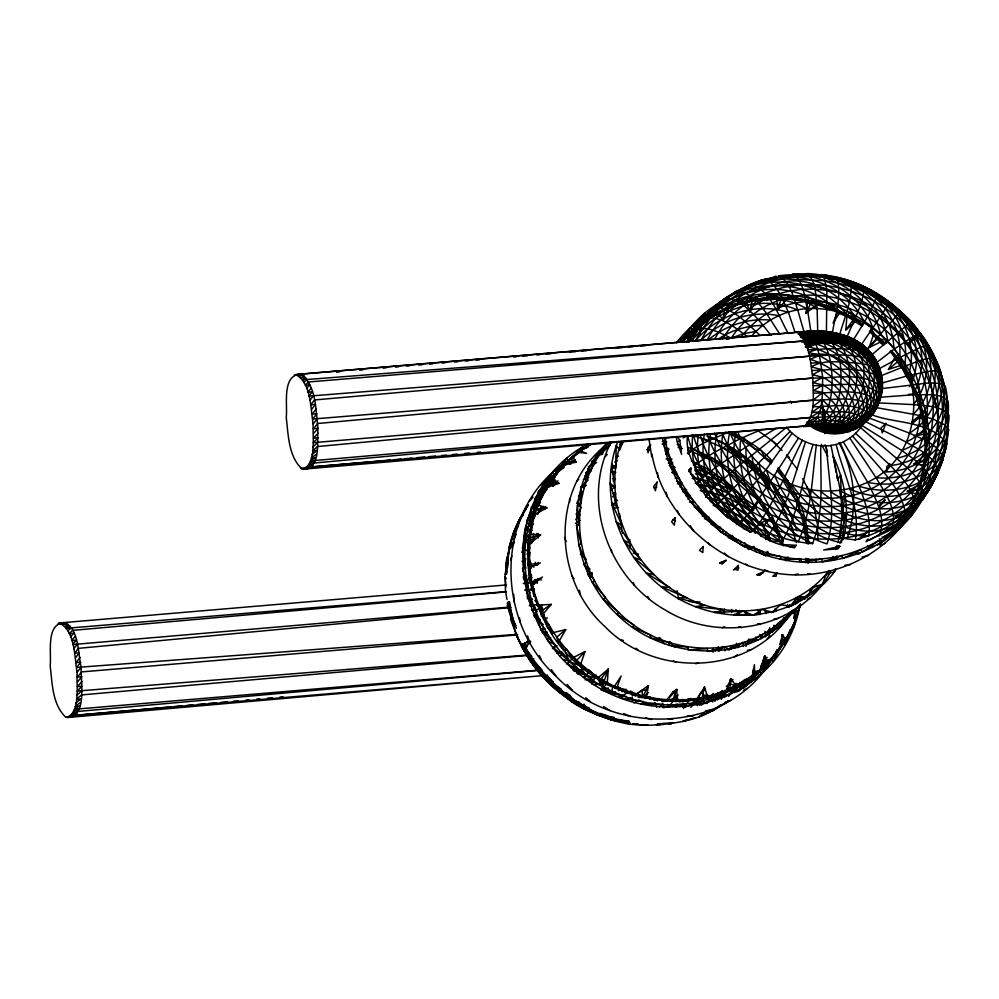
<?xml version="1.0" encoding="UTF-8"?>
<svg xmlns="http://www.w3.org/2000/svg" width="999" height="999" viewBox="0 0 999 999"><rect width="100%" height="100%" fill="white"/><g stroke="black" fill="none" stroke-linecap="round" stroke-linejoin="round"><path stroke-width="1.5" d="M774.013 629.894L774.038 625.249L772.289 632.092M71.741 717.17L65.809 717.232C88.312 719.218 80.22 680.182 81.244 667.045C77.66 654.133 79.358 621.203 59.54 622.951C75.562 631.718 74.188 656.218 77.098 672.302C76.261 683.578 81.131 714.76 65.809 717.232C52.223 704.545 52.31 683.116 50.162 665.759C51.673 653.309 45.542 623.938 64.073 622.564L506.218 584.952M881.88 379.795L882.067 389.647L879.882 399.45L878.059 401.148L879.145 393.556L881.18 392.207C884.927 372.814 875.124 355.944 858.79 345.941C841.283 334.702 818.855 327.922 798.301 332.692C819.742 329.745 843.181 331.044 861.45 344.043C880.481 358.366 888.511 387.699 875.686 408.366L881.18 392.207L881.88 379.795C869.892 344.83 832.13 329.595 797.514 332.255L295.617 374.55C311.638 383.316 310.277 407.817 313.174 423.901C312.337 435.177 317.22 466.358 301.885 468.831C288.299 456.143 288.386 434.715 286.238 417.357C287.749 404.907 281.618 375.549 300.162 374.163L797.514 332.255C829.532 328.758 871.865 335.252 880.743 372.44C892.656 414.135 842.244 453.146 806.93 423.351M299.8 376.298L302.934 374.837L298.389 375.224L301.523 374.25C316.583 386.763 315.734 410.339 317.969 428.359C316.72 440.996 321.79 470.429 301.885 468.831L307.817 468.781M506.256 574.2L506.281 571.241M506.318 568.281L506.381 562.35L508.866 549.837M532.03 530.194L528.159 536.788L527.971 551.548L531.181 568.356M947.851 402.684L947.651 419.23L946.565 404.595L947.851 402.684L947.052 411.213M588.174 443.756C498.389 491.058 505.119 623.251 584.078 677.659C659.04 737.025 783.054 703.059 800.199 604.17M938.186 445.766C944.33 380.519 901.922 315.921 840.659 293.681C785.289 272.103 715.396 290.522 683.453 342.095M826.335 342.794L826.847 289.972L824.225 277.597L821.315 274.613C926.66 285.614 991.07 420.279 914.659 501.411C844.729 577.072 711.725 530.719 687.562 435.576C685.064 451.498 693.818 465.084 701.872 477.959C710.289 490.284 720.366 501.386 731.83 510.951C754.769 529.507 783.154 541.258 812.624 543.606C824.437 512.512 820.204 478.221 820.803 445.816C807.479 444.567 795.017 437.699 786.525 427.397L734.889 469.018L705.381 495.104C717.981 510.114 733.216 522.914 750.474 532.255L754.095 530.731C774.3 502.972 787.187 470.754 802.347 440.209M663.498 723.863C636.863 728.383 608.428 721.902 585.152 708.491L585.214 706.131C560.002 693.468 535.002 674.887 525.424 647.265L522.052 645.579L521.728 646.778C543.131 687.3 584.278 717.157 629.894 723.139M692.719 434.553C690.159 461.226 696.815 486.238 717.806 503.996C735.664 521.59 757.741 534.777 781.78 541.92C799.275 512.237 802.784 476.798 813.036 444.505M724.3 613.024L724.437 608.866M731.655 612.474L731.755 609.49M739.173 610.389L739.035 614.597L752.072 614.822M746.49 611.9L746.39 614.872L744.055 611.051M753.483 614.797L760.164 614.385L760.301 610.002M766.333 610.589L766.233 613.623L764.347 609.49M813.311 385.664C834.939 386.014 862.961 379.046 880.481 394.605L877.422 406.343L872.027 415.122L877.422 406.343L880.756 396.953C882.741 354.071 832.941 328.858 795.254 331.98L797.514 332.255C810.064 343.381 810.364 362.55 812.824 378.059C812.911 393.768 816.195 413.186 805.269 426.024L803.184 426.511C811.313 426.635 821.852 424.026 828.433 429.87L827.459 432.679M737.786 431.955C771.24 515.521 904.182 511.088 913.161 414.298C923.238 331.119 809.227 270.617 751.323 336.351M908.516 394.33L915.608 393.943L919.567 391.908C920.841 419.255 928.883 446.253 923.463 473.788C916.92 501.098 901.847 526.573 879.644 544.018C897.826 531.356 906.28 510.576 920.054 494.168C938.436 447.902 928.458 393.506 898.426 354.433C848.488 284.028 731.168 271.378 676.548 342.757M817.382 429.358C830.107 433.191 843.331 432.742 856.043 429.058L857.442 427.21L857.866 423.801C845.504 412.812 825.736 417.732 810.476 417.482L313.923 463.049L308.304 465.534L312.849 465.147L307.155 467.17L805.269 426.024C824.949 422.989 821.99 392.195 822.714 377.36C820.329 362.962 819.08 328.321 797.127 332.292M894.992 527.872L896.315 527.747L907.254 511.75L916.083 493.906L917.482 492.994L920.054 494.168C897.514 553.171 829.12 585.926 768.493 571.59C711.463 559.203 662.212 511.688 651.86 453.908M538.286 537.937L538.461 533.716M584.677 476.411L591.121 470.691L592.07 461.001M792.344 610.714C753.883 675.923 655.644 679.208 605.069 626.698C552.11 579.32 549.637 483.678 610.564 441.858M806.805 426.261L806.605 425.462L816.57 426.186C838.361 417.694 842.332 389.885 840.659 369.318C840.908 349.163 822.189 320.017 799.874 334.877C821.028 329.645 846.927 330.881 863.236 347.327C869.305 353.259 877.584 358.653 878.683 367.794C875.249 376.211 879.907 384.915 879.145 393.556L882.154 382.217C879.445 342.27 832.654 323.614 798.201 334.19M621.578 698.501L621.715 695.928L630.844 690.983M532.579 581.955L542.519 577.06L532.392 585.164L535.102 595.217L534.053 596.016C522.714 561.363 527.484 523.364 542.994 490.834L540.596 489.31L534.128 508.728L531.555 507.554L528.146 527.934L525.449 527.147L525.162 548.001L522.415 547.627L525.262 568.518L522.514 568.543L528.434 588.985L525.749 589.422L534.602 608.978L532.042 609.815L543.643 628.034L541.258 629.245L555.344 645.716L553.184 647.29L569.43 661.663L580.182 665.809L585.014 651.535L573.276 657.617L567.569 663.548L585.614 675.486L597.277 678.458L608.304 669.118L607.28 682.779L602.335 689.285L622.752 695.629L621.952 698.189L642.881 701.485L642.482 704.17L663.461 704.345L663.473 707.092L684.015 704.145L684.44 706.88L704.095 700.886L704.919 703.558L723.251 694.63L724.462 697.177L741.058 685.526L742.632 687.899L757.13 673.788L760.027 670.741L764.797 655.769L767.544 662.162L767.282 663.96C704.432 729.844 586.6 702.946 546.54 624.974C528.296 591.745 525.274 550.861 534.727 514.56C544.218 485.789 564.21 459.428 590.696 444.355C553.309 465.072 528.221 505.469 525.162 548.001C520.566 611.825 563.161 673.838 622.752 695.629C694.58 725.336 783.116 680.531 799.974 604.807M805.669 562.512L805.943 558.254M875.049 407.367L920.191 415.559L932.679 418.868L945.366 425.137L948.588 429.607L946.44 446.016L943.093 457.38L938.111 470.517L931.73 482.954L924 494.555L915.009 505.182L904.882 514.71L893.705 523.039L881.63 530.082L868.768 535.739L855.281 539.959L842.469 538.174L829.682 533.953L817.382 527.509L805.968 519.18L795.766 509.34L787.037 498.451L779.894 486.988L774.387 475.412L798.463 438.124M509.14 548.439C511.825 532.779 519.567 518.381 527.884 504.994C519.18 518.319 512.712 532.966 509.14 548.439L510.839 543.069M757.13 673.788L771.078 659.665L780.069 648.751L782.105 634.715L785.851 639.485L785.514 640.421L759.015 675.923L757.13 673.788C772.652 658.978 786.663 641.808 794.692 621.64L794.255 611.563M762.1 429.308L740.808 438.436C735.963 476.248 752.597 516.358 783.953 538.411M784.178 617.37L781.418 621.141L781.056 625.961L772.951 630.307L767.032 635.376M863.386 324.613L856.88 320.579L845.866 329.907L846.89 316.246L849.275 312.437L862.499 325.612M525.886 568.194C517.457 535.814 530.319 500.312 554.445 477.847M698.301 434.89C695.079 459.777 701.548 485.564 715.571 506.318L729.008 514.11L732.629 520.754L741.158 523.064L750.474 532.255M514.048 541.77L510.601 543.906L507.804 558.041L506.555 572.502L505.269 574.5L506.993 567.345L506.518 560.102L509.94 547.277L513.598 543.319M506.605 574L506.868 570.904M507.142 567.819L508.978 549.925M521.103 518.131L513.386 535.002L513.598 532.43L520.704 517.232M527.809 579.183L527.297 597.377M534.053 584.24L534.44 579.782M922.052 474.762L923.463 473.788L926.16 474.575L920.504 483.891L907.292 491.133L916.083 493.906C925.286 475.037 922.489 452.959 929.095 433.179L913.823 436.039L923.863 431.818L925.561 433.941C929.894 457.754 920.379 480.444 913.049 502.497L911.238 503.109M622.115 691.795L622.377 689.035L612.724 686.763L599.388 681.68M797.052 300.761L798.126 298.788C771.478 299.225 743.181 298.913 718.918 311.663L718.443 313.674L723.276 320.417L724.238 310.689C765.259 287.887 818.543 295.716 856.88 320.579L839.247 313.399L837.437 311.551C821.041 305.319 804.257 301.773 788.136 294.63L788.149 297.377L787.125 298.851L777.609 309.665L776.847 298.564L777.497 297.452L807.642 301.698L809.128 297.552L818.531 303.159L838.261 310.477L862.062 326.149M760.027 670.741L742.719 681.73L729.932 688.348L735.252 687.374L735.714 685.351L730.881 678.608L729.932 688.348C691.021 706.892 645.092 701.985 607.28 682.779C573.513 663.786 547.976 632.092 535.102 595.217L537.499 605.931L538.548 605.094L551.336 604.395L541.67 615.596L538.548 605.094M877.222 377.31L904.457 366.371C908.591 344.867 901.76 322.24 887.449 305.844C872.564 290.509 851.398 277.36 829.62 278.359L819.617 274.837L817.794 276.224L803.109 275.125L804.982 273.738L832.392 278.858L835.676 277.21C929.682 296.253 984.14 424.175 913.411 497.077C845.978 570.092 717.482 526.186 693.269 434.565M533.528 533.566L532.704 540.896L531.53 543.556M776.023 428.396L745.953 447.065C745.192 484.802 764.922 523.101 798.201 541.758C811.837 511.488 811.95 477.347 816.395 445.079M588.511 672.439L588.848 669.817L597.277 678.458L603.521 686.887L584.078 677.659L588.511 672.439L581.118 664.797M513.324 545.204L513.698 542.295M582.067 450.574L568.481 460.514L566.595 458.379L545.891 487.787L537.025 505.681L538.074 505.132L546.878 507.904L534.727 514.56L531.043 524.875L532.942 524.075L529.17 534.84L530.244 534.203L540.571 534.877L529.145 544.293L527.734 555.182L529.695 554.183L528.159 565.459L530.169 564.398L540.334 562.999L530.294 567.22L529.37 575.736L531.431 574.587L531.331 585.938L532.392 585.164M808.054 563.473L808.628 559.04M815.621 562.137L815.996 559.24M704.307 434.228C700.336 458.129 705.706 483.116 717.806 503.996L715.571 506.318M807.379 543.806C809.302 516.271 795.354 489.198 778.471 468.106M777.085 649.6C737.412 733.653 616.458 740.222 555.769 675.973C492.157 617.644 494.667 501.186 573.763 457.492M787.362 607.317L787.786 604.445M800.149 607.155L800.586 604.233M934.29 467.195L938.248 441.296M831.33 342.32C832.492 321.391 843.006 299.038 836.925 278.084L835.676 277.21M607.28 682.779L615.896 688.561L617.257 686.613L625.661 692.582L626.448 691.495L636.875 693.793L645.779 698.438L646.515 697.339L648.314 685.664L636.875 693.793L635.639 695.878L617.257 686.613L621.116 676.023L614.922 685.639M729.782 431.805C724.687 455.594 728.358 480.794 739.035 502.572C745.529 518.244 759.852 528.184 769.705 540.896L781.78 541.92L779.819 544.405C735.376 531.468 715.147 477.072 722.876 434.49L729.782 431.805C764.085 524.125 910.064 521.628 920.191 415.559C930.681 321.978 801.21 258.266 741.071 337.113M805.856 313.374L810.738 303.296L818.531 303.159L805.856 313.374L807.642 301.698M783.104 541.283L772.539 517.47L760.614 499.425L751.835 507.954L751.148 512.162L736.5 524.525M794.055 626.748L795.516 618.006M701.535 323.976L699.725 334.378L699.562 325.312L711.45 317.307L724.238 310.689L708.978 313.823L710.551 316.196L709.74 317.607L701.535 323.976L701.935 322.115L718.918 311.663C704.832 320.08 690.821 328.983 680.531 342.058M879.882 399.45C884.202 383.878 879.669 367.869 871.041 354.72C851.248 346.178 828.72 348.926 807.766 349.875M710.414 434.515C705.431 462.112 712.687 491.421 729.008 514.11L726.822 516.483M736.026 432.417C727.147 473.563 745.591 519.817 781.78 541.92M528.983 532.28L529.545 529.27M530.094 526.248L536.338 506.893L543.606 494.093M621.266 441.308C601.173 501.648 629.507 569.655 686.625 597.727C733.054 621.828 796.303 612.762 829.108 570.441M855.281 539.959C861.076 507.067 843.705 475.449 836.163 444.505L828.583 445.816L820.803 445.816M507.592 567.619L508.004 561.688M522.727 571.391L525.774 558.528M528.858 572.327L531.031 562.899M510.701 548.164L511.888 542.32M922.177 499.812C934.564 484.04 940.846 464.81 946.44 446.016C941.72 465.172 934.402 483.941 922.177 499.812C909.552 518.756 888.96 528.571 870.079 539.897L867.656 539.21L866.046 541.683C878.383 533.753 911.725 526.972 903.758 506.143C899.837 493.356 892.07 482.13 883.541 471.978L852.422 435.939M584.053 704.058L584.053 708.915L597.477 715.147L610.289 719.13L621.665 720.242M612.724 686.763L611.301 693.481L626.236 696.503M721.216 699.35L724.637 694.63L729.357 683.703L730.319 679.22M577.285 667.994L576.785 670.317L573.876 670.616M777.497 297.452L766.383 299.862L767.594 297.577L767.17 294.842L777.497 297.452L757.13 299.188L746.69 298.164L747.514 300.836L746.603 302.297L749.65 312.05L751.86 301.91M702.309 697.115L704.52 686.987L707.554 696.728L706.992 697.826L697.627 698.738L697.04 699.837L687.774 699.163L686.912 701.098L677.584 699.475L676.56 689.372L666.358 701.298L656.755 699.138L656.043 700.249L646.515 697.339M878.221 384.103L908.216 375.612C922.04 333.966 889.147 290.434 848.426 281.606L846.727 283.017C869.542 293.094 894.317 302.272 910.826 321.89C926.972 339.872 938.698 361.725 944.405 385.227C943.955 406.331 942.581 427.847 937.062 448.414C930.506 468.756 918.318 487.175 902.01 501.011C835.526 558.541 723.351 516.583 700.137 434.852M716.932 433.229C710.526 464.76 719.879 498.951 741.158 523.064L739.023 525.462M835.139 568.993L834.502 571.765C794.155 625.274 710.801 628.421 660.976 586.575C618.968 553.521 598.239 493.556 617.407 442.669M785.851 639.485L794.38 622.527L799.437 606.381M891.395 528.771C898.863 511.176 884.602 492.345 875.973 477.622L849.849 438.136C889.51 410.102 855.693 345.642 810.614 354.982M793.818 604.695L796.016 597.589M531.118 656.83C543.568 672.514 555.394 689.572 572.215 700.823C588.211 710.339 605.431 720.429 624.562 720.629L627.26 723.076L629.045 721.69C608.99 717.282 588.161 713.998 571.266 701.335L571.328 699.462C555.282 688.211 538.823 676.46 529.745 658.478L531.118 656.83L523.401 643.868L530.432 641.021M777.259 490.222L779.332 494.18C763.898 471.004 742.132 452.06 716.857 440.322M843.256 539.66C850.261 511.863 845.304 482.055 833.228 456.343L836.175 472.664M583.816 672.814L577.497 673.688L580.769 673.289L581.081 672.09L572.964 669.505L574.525 665.222M749.949 639.298L755.119 639.86L755.831 637.075M761.375 638.611L762.487 634.265M767.332 635.277L768.855 629.32M779.282 624.412L779.894 621.99L782.205 620.716M872.377 414.96C894.804 423.813 931.455 420.579 946.59 443.693C942.457 466.196 932.554 487.3 917.831 504.957M948.588 429.607C944.08 463.474 907.292 481.156 875.973 477.622M771.191 463.723L754.732 448.751L743.693 441.258L744.405 438.586L731.905 432.317M837.637 343.556C841.27 323.351 853.121 303.097 850.748 282.093L848.426 281.606L849.712 284.228C878.133 289.298 902.809 309.852 916.395 334.715C932.342 356.418 941.832 382.829 942.532 409.802C936.488 429.058 920.279 443.456 901.735 450.462L861.5 425.224M797.739 613.061L799.987 604.72M764.397 656.368L762.449 663.536L760.876 665.883M879.108 535.926C887.124 518.306 875.211 498.364 867.781 482.392L843.318 441.92L836.163 444.505M537.749 514.473L541.083 506.356M510.614 560.039L511.838 555.819M788.935 607.542L789.747 604.72M886.6 343.156L884.04 338.174L880.119 342.195L869.155 347.502L873.975 333.229L870.753 328.646M835.639 549.512L836.9 545.367M837.749 542.607L846.615 513.349L841.882 518.281L839.435 537.087L845.029 532.554L839.822 543.131M847.027 538.473C858.291 507.367 854.819 471.516 838.96 442.619M517.32 527.922L519.368 519.455L513.386 535.002M765.671 539.497C786.475 510.789 794.704 475.024 805.519 441.92M779.67 644.38L783.553 634.964M793.78 618.194L796.078 610.801M926.972 487.512L935.264 461.376M690.234 340.472L693.294 330.719M511.688 540.384L512.962 536.351M511.488 546.703L512.874 542.32M521.765 552.435L526.91 539.597M527.097 554.345L529.745 547.552M537.462 565.334L538.349 562.537M752.796 671.865L753.696 669.043M707.005 433.566C723.925 485.364 776.623 522.989 831.268 521.066C885.651 520.816 934.552 475.249 937.836 420.829C939.16 403.908 936.875 386.838 931.43 370.779C927.334 358.304 919.217 347.652 916.395 334.715C906.805 324.5 901.011 311.076 888.648 303.634C876.885 294.98 863.536 289.011 850.748 282.093C818.556 270.192 783.416 273.901 751.435 284.39C724.15 295.492 705.132 318.544 688.311 341.695C693.756 327.809 705.581 317.033 715.509 306.081M608.354 668.868L601.136 689.959L608.379 687.961M790.097 629.732L785.014 644.992L782.617 643.468L785.339 637.961M924.2 495.841C898.838 547.202 834.989 571.59 780.294 559.178C721.952 546.603 672.926 497.514 662.624 438.461M650.749 444.805L648.001 452.847L647.777 447.889L650.349 444.58M879.282 388.898L910.988 385.139C920.841 362.088 918.543 330.994 898.039 314.485C887.611 304.982 875.037 298.414 864.347 289.235C850.186 283.766 836.55 276.636 821.315 274.613M777.609 309.665L781.156 299.413M673.014 699.625L676.56 689.372M875.748 373.039L877.796 370.354L874.949 358.816C861.375 339.972 823.601 321.016 802.996 338.461L813.386 340.609L814.959 343.032L813.885 344.955C839.485 334.665 870.616 351.798 877.384 378.122L880.119 377.472C873.513 346.616 833.641 329.732 807.454 348.139L808.303 346.616L807.804 345.279L804.607 343.781C830.831 318.906 875.461 342.232 881.018 374.875L878.92 385.814L881.255 384.815C880.131 367.495 872.389 346.328 853.97 341.183C837.736 338.149 820.529 337.025 804.407 340.946L308.529 381.98L305.307 385.264L309.852 384.877L306.568 388.549M835.476 342.22L836.725 340.584L837.1 337.562C827.734 328.234 811.113 331.793 800.274 336.613M842.819 343.668L844.23 341.82L844.654 338.399C834.14 327.397 815.221 333.654 802.996 338.461M820.216 430.656L821.078 429.133L819.829 427.222L806.805 423.638L810.264 426.111C818.543 425.611 829.557 423.913 836.038 430.119L834.852 433.541L828.208 431.693L824.874 431.955M849.912 346.253L851.473 344.205L851.935 340.422C838.873 329.245 816.295 331.468 801.223 337.799M856.58 349.912L859.015 345.554L858.778 343.569C843.818 330.02 817.781 331.144 801.136 341.558M862.649 354.558L864.46 352.16L865.009 347.764C849.437 331.693 822.177 330.419 803.408 341.783M867.944 360.052L870.691 355.132L870.441 352.884C858.178 336.863 838.161 335.04 819.879 333.366L813.885 335.614L803.995 342.545M872.352 366.271L875.211 361.151C862.087 336.026 827.859 327.872 804.17 342.769M812.012 370.492C834.49 370.055 860.239 365.334 880.419 377.56L878.246 403.946C870.916 420.904 853.271 429.845 835.763 432.33L842.207 433.204L843.293 431.793L849.337 431.705L850.574 430.07C867.919 426.186 875.112 409.665 880.481 394.605M881.18 392.207L881.792 387.25C864.247 371.216 834.64 378.496 812.824 378.059L312.787 419.031L316.795 413.798L312.25 414.185L316.134 409.041M862.199 354.732L900.549 311.388L898.351 313.611L886.887 304.258L873.988 295.679L875.574 294.205L877.01 294.28C871.727 313.549 858.778 329.907 849.125 347.078M575.861 519.767L581.243 507.38M723.276 320.417L728.358 307.093L727.147 304.545L737.449 303.958L736.912 305.057L727.497 308.541M749.65 312.05L757.13 299.188L736.912 305.057M740.234 682.404L734.715 692.632M738.199 647.527L739.747 643.431M745.941 646.353L748.663 639.16L749.3 643.406M730.881 678.608L726.148 691.583L717.369 693.131L716.72 695.067L707.554 696.728M692.582 330.282L686.875 335.077L681.793 341.82M844.317 344.692C850.249 325.711 862.724 307.729 864.16 287.512L862.287 287.213L860.651 288.649M743.468 687.961C753.121 679.757 761.5 669.305 766.308 657.504M544.53 509.378L545.679 506.53M623.089 441.521L619.617 450.199L616.246 445.342L615.634 468.631L611.65 463.848L614.735 487.687L610.064 483.041L616.92 506.843L611.538 502.46L622.152 525.611L616.033 521.615L630.282 543.518L623.438 540.047L641.108 560.077L633.578 557.292L654.345 574.887L646.191 572.927L669.642 587.537L660.976 586.575L686.625 597.727L677.559 597.889L704.832 605.169L695.541 606.593L723.813 609.677L714.472 612.487L743.056 611.138L753.321 615.284L762.062 609.515L772.289 612.125L780.356 604.857L790.309 606.006L797.464 597.265L806.955 597.09L812.924 586.95L821.802 585.576L826.348 574.175L834.502 571.765L836.076 569.343M946.59 443.693C937.374 476.698 898.513 488.986 867.781 482.392M706.53 693.968L699.562 705.319M743.581 688.036L752.584 678.833L756.33 671.241M611.376 441.745C579.982 500.899 608.678 578.483 665.759 610.302C719.455 643.443 799.175 628.983 830.556 572.052M744.417 681.43L743.968 682.479L735.714 685.351L752.235 676.922L754.432 664.647L754.607 673.726L752.672 675.886L742.719 681.73M677.584 699.475L676.66 701.585L667.032 700.187M806.156 562.624L807.879 558.691M538.074 505.132L533.666 515.147L534.727 514.56M596.128 675.099L591.895 684.178M513.648 539.56L516.133 534.303M746.228 678.808L742.457 686.738L738.86 691.208M877.846 397.427L912.749 394.842C920.953 380.532 923.8 363.499 920.491 347.34C879.969 272.015 757.816 258.953 714.834 338.861M643.418 695.729L648.314 685.664M837.212 548.426L838.511 545.779M929.282 480.569L911.051 516.508L908.89 514.66L920.429 498.476L922.814 499.999L927.984 489.572M522.452 515.422L528.284 504.857M677.397 474.55L672.177 472.452L674.775 467.245L669.243 465.646M713.161 693.431L707.067 703.533M878.246 403.946L873.838 412.724L867.532 420.654M795.641 604.17L799.587 596.303M831.168 560.589L833.253 556.431M669.03 448.988L665.846 454.408M720.629 650.361L722.627 646.465M728.97 650.262L730.843 646.603L734.939 647.976M765.684 657.242L762.449 663.536L764.223 662.749L767.045 657.354M542.994 490.834L551.336 479.445L553.221 479.045L558.965 483.304L549.812 483.728L542.994 490.834L552.36 472.789L554.52 474.637L571.378 457.467L589.934 444.318M682.804 341.97C690.621 322.452 708.154 308.791 725.973 298.751M680.132 487.125L682.08 483.404L676.498 481.156M795.604 608.379C754.894 666.108 664.048 662.1 616.883 614.273C569.992 571.228 560.876 489.71 607.105 442.919M800.399 599.325L801.772 596.74L797.165 602.959M701.198 705.119L709.814 700.099L720.067 692.457L728.758 695.916L736.176 683.304M565.721 629.62L556.893 637.012L558.241 642.669L565.721 629.62L553.946 632.429L552.072 634.015L548.663 624.163L546.54 624.974L543.606 614.148M891.195 350.399L896.265 356.006L902.097 365.01L888.448 369.418L894.942 357.305L898.426 354.433L902.097 365.01L917.007 392.744L923.176 412.737L926.348 433.204L926.435 443.843L925.361 444.543M693.731 329.32L694.48 327.934L692.594 325.799L701.935 322.115L693.731 329.32L699.562 325.312M590.184 578.309L591.508 575.911L587.499 573.676M828.208 431.693C852.696 433.379 869.792 411.675 876.585 390.522C868.68 356.531 831.717 338.586 799.849 333.878C817.869 331.393 835.439 340.934 850.711 349.563C862.761 357.729 873.563 368.793 877.784 383.054L876.585 390.522L876.647 399.637C866.145 425.861 830.818 438.062 807.13 421.815L813.586 425.362L813.323 427.522C840.122 438.773 875.524 422.502 879.095 392.457L877.809 375.537L874.4 361.188C854.083 352.41 830.968 355.244 809.44 356.206L308.878 396.128L312.312 391.795L307.767 392.182L311.114 388.161M780.956 543.456L772.539 517.47L770.167 518.693L763.498 525.636L759.49 524.675L751.148 512.162L753.433 509.902L758.466 500.998C743.481 474.225 715.721 457.167 687.449 447.24M791.508 606.218L797.914 596.927M524.812 510.239L528.209 505.019M890.309 464.647L886.625 471.004L886.925 466.408L889.834 463.823M705.394 689.11L700.749 692.569L694.767 702.909L690.858 707.329M526.873 520.029L540.384 502.622M537.112 533.391L532.704 540.896L528.159 536.788M686.638 342.182C700.461 316.059 723.751 294.917 751.435 284.39C771.827 291.808 778.433 316.633 788.373 333.616M688.311 341.695C699.188 320.042 716.845 300.624 738.948 290.746C761.413 280.132 785.876 277.11 810.476 276.573C834.54 276.049 856.318 285.514 876.061 298.301C892.144 313.386 901.535 335.377 899.749 357.505L874.038 371.528M699.537 340.397L691.62 340.647L698.688 328.609L720.316 307.655L730.769 298.888L742.17 291.346L754.407 285.127L783.328 278.883L825.361 280.756L838.523 283.129L851.46 286.888L864.023 291.958L874.712 301.686L883.128 312.712L889.16 324.588L892.794 336.863L894.167 349.126L871.066 366.82M707.105 340.097C720.791 313.936 745.242 294.031 773.351 285.19C804.145 272.065 838.873 290.859 855.469 317.532M722.677 338.636C786.076 236.838 944.292 306.393 932.679 418.868C929.557 470.479 883.178 513.686 831.618 513.923C780.556 515.696 731.231 481.106 714.51 433.029M697.627 698.738L704.52 686.987M837.512 480.082L840.646 474.775L841.882 518.281L845.142 493.943L841.233 499.113L839.522 490.334M662.999 707.779L668.806 706.643L678.109 695.079M726.261 686.625L729.357 683.703L738.686 686.575L745.529 686.038L754.882 670.953M714.76 701.298L722.127 690.509M838.261 310.477L829.657 303.534L827.222 308.429L838.261 310.477L833.054 323.002L839.247 313.399M941.595 462.025L942.894 459.877C930.569 497.739 882.055 503.771 849.924 489.085M510.601 543.906L509.303 546.028L509.94 547.277M688.049 499.4L690.359 495.666L682.679 491.62M583.404 677.572L585.526 674.138L578.558 669.005M541.108 496.54L546.915 487.275L558.965 483.304M506.518 560.102L507.804 558.041M876.56 402.809L913.473 404.595C932.242 380.607 930.381 344.855 910.826 321.89L866.707 359.053M576.66 503.321L582.442 494.118L580.606 487.462L588.161 479.882M774.387 475.412L754.27 505.656L741.158 523.064M688.873 471.59L690.921 468.381M607.804 443.456C565.933 493.618 571.49 567.757 618.718 612.362C664.01 658.279 747.252 662 790.733 611.65L792.856 613.548L798.938 605.332M767.319 639.035L769.73 635.289M790.296 631.668L771.078 659.665L773.251 661.513L782.617 643.468L785.514 640.421L783.603 642.357L782.105 634.715M711.375 651.423L712.874 649.175L715.434 650.686M745.529 686.038L757.754 670.579M680.843 701.897L682.504 699.412M857.304 350.574L883.128 312.712L889.172 302.335L862.287 287.213L848.426 281.606M810.339 425.574C839.197 436.775 868.768 408.341 869.355 379.832C870.404 362.2 862.087 341.583 843.718 336.451C829.969 334.702 815.796 334.028 802.16 336.8C840.496 340.959 904.669 390.771 857.442 427.21L862.162 425.349C869.043 418.693 875.673 411.388 877.996 401.698C861.15 386.738 834.227 393.431 813.436 393.107M519.755 519.98L523.276 514.835M780.481 641.733L782.242 639.16M507.442 603.608L508.728 601.735L512.137 616.171L516.346 628.259L510.839 617.994L512.137 616.171L507.442 603.608L510.277 608.266M561.313 688.998L559.278 692.507L561.575 690.359L573.763 699.35L571.266 701.335C558.591 691.033 541.995 681.418 537.125 664.934L529.745 658.478L529.32 659.515C546.703 686.188 573.901 704.77 603.633 715.147M839.872 546.253L838.149 548.763L823.626 549.999L839.872 546.253L830.893 549.375M553.096 486.451L557.954 480.844M538.286 493.281L542.719 487.062L556.68 472.939L564.085 467.52M680.207 341.77L690.172 327.784L692.332 329.645L704.395 313.386L706.293 315.509L720.779 301.398M770.092 484.952L739.984 458.816L741.533 456.643L727.185 447.502M729.008 514.11L766.258 469.43L792.07 433.241M768.156 659.627L759.277 672.077L745.316 686.213L740.384 689.822M877.509 545.104L890.047 534.79L894.167 529.02M835.189 558.329L836.937 555.906M587.624 468.918L600.674 453.471L610.152 445.354L599.163 450.974L600.674 453.471M845.866 329.907L852.659 320.629M608.304 669.118L601.498 678.408L606.418 683.84M570.379 464.385L572.739 461.188L575.474 459.79M569.43 661.663L565.009 650.886L566.408 649L572.34 658.616M75.512 657.829L79.258 652.809L74.713 653.196L78.359 648.363L510.876 607.504M311.588 409.428L315.347 404.408L310.801 404.795L314.435 399.962L809.44 356.206M698.601 506.381L696.84 508.728L694.255 507.017M80.057 657.442L76.174 662.587L80.719 662.2L76.698 667.432L517.482 634.303M531.318 507.542L547.177 489.323M535.189 516.058L524.438 532.779L527.222 535.789M536.888 513.798L543.481 506.381M693.144 331.119C705.257 324.001 719.904 333.029 731.218 338.074C792.594 246.953 938.273 313.773 926.747 417.095C923.813 465.659 880.169 506.306 831.655 506.53C785.002 508.154 740.109 477.584 722.876 434.49L703.084 443.331L688.024 451.835M773.538 485.039L776.523 489.073L774.15 486.163M796.215 545.304L794.305 547.802L779.819 544.405L796.215 545.304L789.822 546.753M680.881 704.32L683.491 707.866L690.709 698.426L697.739 705.644M73.814 648.751L77.348 644.143L510.751 606.98M309.89 400.349L313.424 395.741M736.837 692.032L751.448 676.111L754.62 675.274L758.116 670.716M760.726 667.307L764.223 662.749M681.655 341.858L686.875 335.077L678.358 340.209M661.937 701.748L666.033 700.948L673.289 691.533L677.31 689.76M935.451 360.152L937.736 370.804L941.07 373.976L939.759 375.761L934.115 361.888L935.451 360.152L928.745 351.76L928.808 345.804L910.526 322.739L899.824 312.075L888.136 302.535L875.574 294.205L868.905 292.994L862.287 287.213M705.494 497.29L721.628 478.134L733.091 487.487L743.83 498.201L753.433 509.902M790.733 611.65L779.12 626.61L777.309 624.425L763.298 637.162L761.85 634.74L745.803 644.929L744.742 642.332L727.097 649.712L726.448 646.99L707.642 651.373L707.429 648.613L687.949 649.874L688.186 647.152L668.543 645.254L669.218 642.644L649.912 637.637L651.011 635.202L632.542 627.222L634.028 625.024L616.883 614.273L618.718 612.362L603.334 599.125L605.481 597.564L592.257 582.18L594.655 580.993L583.94 563.861L586.525 563.086L578.596 544.655L581.306 544.318L576.348 525.062L579.108 525.162L577.285 505.581L580.019 506.118L581.343 486.713L583.99 487.674L588.448 468.956L590.933 470.317L598.413 452.759L600.674 454.495L610.901 442.919M77.098 672.302L81.244 667.045M313.174 423.901L317.332 418.643M523.401 643.868L522.052 645.579L529.882 659.914C542.607 673.001 553.096 689.884 570.941 696.428M574.887 671.303L577.397 668.144L569.892 661.375L561.388 651.585M913.161 414.298C947.489 380.944 928.533 321.641 886.887 304.258L888.998 301.96L900.486 311.563M894.155 528.921L889.073 535.227L884.877 535.801M869.23 418.431L873.838 412.724L874.375 408.329C858.416 394.143 832.904 400.499 813.198 400.174L313.311 442.657L318.044 437.799L313.499 438.186L318.082 433.141M549.075 486.988L554.745 480.007L554.795 484.053L552.472 485.989M514.922 530.257L517.694 526.835M605.382 456.618L607.255 454.345M75.037 636.563L71.691 640.584L76.236 640.197L72.802 644.53L77.348 644.143M909.54 386.601L912.487 383.441L910.351 372.477L905.831 375.512C911.862 384.078 914.697 393.968 920.116 403.009L918.193 404.295L921.765 413.873L911.65 421.978L921.59 417.082L924.799 423.301L925.561 433.941M729.357 683.703L733.016 679.37M744.555 679.632L728.758 695.916M77.46 681.93L81.893 676.76L77.348 677.147L81.643 671.915L517.532 634.889M313.536 433.529L317.969 428.359L313.424 428.758L317.719 423.514L812.824 378.059M910.089 345.929L908.079 343.581L918.693 336.026L920.566 333.429L910.526 322.739L910.826 321.89M700.274 490.696C718.83 492.857 736.425 500.761 751.148 512.162C737.387 497.564 726.273 479.795 708.741 469.555L697.702 484.303L695.204 482.979M805.993 542.544C805.331 528.009 801.348 513.786 795.753 500.412L797.702 498.189L789.784 488.573L777.709 468.281M897.914 524.525L901.822 520.067L911.013 512.412L908.615 510.889L895.191 515.734L901.822 520.067M538.024 492.582L546.128 483.429L556.967 474.338M70.492 636.95L73.776 633.279L69.231 633.666L72.452 630.381L506.493 591.883M680.906 341.745L686.875 335.077M704.445 518.781L706.443 516.57L709.278 517.332M82.005 681.543L77.422 686.588L81.968 686.201L77.235 691.058L530.344 654.795M691.62 340.647L702.734 328.446L710.938 317.545L724.575 308.803L734.727 300.287L745.816 292.969L757.704 286.913L770.254 282.205L785.951 281.993L800.961 284.365L814.834 289.073L827.16 295.816L837.674 304.195L846.19 313.786M713.124 505.319L716.096 505.931L733.091 487.487M569.967 464.185L572.739 461.188L571.178 458.828L573.938 457.867M772.951 630.307L781.418 621.141M754.607 673.726L760.439 669.717L780.069 648.751M759.49 469.143L756.168 472.639L772.277 490.934M515.884 528.084L518.643 525.112M665.297 451.236L668.106 448.239M589.01 576.036L592.182 572.639M869.155 347.502L877.06 339.061L881.418 340.859L884.739 343.981M577.097 659.977L585.014 651.535M688.224 454.095L691.046 451.098L691.845 448.526C729.245 468.419 764.06 496.89 779.195 537.749L781.755 536.913L783.303 545.829M589.422 575.561L591.445 573.401M539.173 490.796L546.128 483.429L534.515 499.038L544.08 488.948L554.745 480.007M525.424 647.265L530.769 641.583M537.899 492.944L550.262 479.97L555.481 476.735L544.68 485.789L544.343 492.807M688.786 341.833L686.488 336.089L692.719 330.382M576.648 481.368L578.708 479.208M934.115 361.888L927.072 348.589L928.433 346.915L920.091 334.39L917.094 334.066L908.079 343.581L910.226 342.008M528.796 501.723L533.079 497.215M538.436 491.57L542.719 487.062M691.345 435.327L702.846 438.673L722.077 447.415L739.984 458.816L742.881 455.769L744.567 456.268L756.318 466.108L742.881 455.769L756.168 472.639L758.041 470.754L746.253 460.676M695.466 329.508C723.438 293.906 779.32 280.906 817.12 308.516L818.044 343.644M717.806 503.996L790.234 431.306M902.746 520.304L923.563 497.514C924.375 480.519 907.904 468.581 896.49 458.316L860.301 427.422M727.709 517.944L725.774 515.596L743.83 498.201M657.192 700.961L659.278 698.85M675.848 707.354L678.97 704.183M584.54 448.776L582.979 446.403L557.43 471.59L551.336 479.445L558.241 472.165L557.43 471.59L565.871 463.923L576.273 462.25L572.327 457.055L571.378 457.467M612.162 505.656L616.47 501.336M567.032 664.223L569.892 661.375L563.174 659.527M911.812 423.851C939.297 402.497 942.881 359.802 920.566 333.429L913.273 336.488L894.167 349.126M824.275 576.96L828.596 572.689M756.168 472.639L751.66 461.963M745.953 447.065L715.784 467.295L696.378 482.942L705.381 495.104M312.987 446.928L317.857 442.27M76.911 695.329L81.781 690.671M801.96 342.27C827.559 314.56 868.98 345.579 863.598 378.633C864.123 405.569 835.164 439.722 807.392 422.54C824.899 434.577 847.14 432.654 861.138 416.321C864.884 404.458 874.2 394.53 874.1 381.306C874.899 369.131 871.265 356.631 863.236 347.327C844.742 341.558 824.937 343.119 805.881 344.293M803.358 597.24L790.808 606.243M810.077 590.846L814.547 586.588L822.701 584.19L801.123 599.363L805.556 598.688M749.799 532.142L761.812 522.477L770.167 518.693L760.614 499.425L746.241 483.166L744.367 485.064L729.732 469.068L728.184 471.241L711.463 457.43L710.277 459.827L688.224 449.875M880.668 533.478C893.943 528.696 903.933 517.407 914.472 508.266C916.108 490.959 901.198 477.21 890.409 465.522L855.569 433.254M734.277 685.551L717.544 699.912M612.599 496.765L615.834 493.818M800.936 337.487L808.016 332.455L816.683 331.306M303.983 382.367L307.155 379.508L804.407 340.946C841.52 345.816 903.158 400.387 850.574 430.07L850.948 427.048C839.997 417.307 822.489 421.665 808.965 421.453L817.269 417.008L822.14 423.713L821.59 425.624L819.33 426.398L811.6 425.512L806.805 423.638M67.907 630.769L71.079 627.909L506.318 591.583M659.402 706.93L662.724 703.933M648.301 692.607L642.807 697.502L638.286 697.402M565.871 463.923L564.123 464.248L572.327 457.055M588.623 576.273L591.72 574.075M679.782 440.222L681.605 454.37L677.397 442.295L679.782 440.222L677.235 436.725M767.544 662.162L773.975 656.618L759.277 672.077L761.438 673.938L745.316 686.213M896.315 527.747L897.09 527.085L899.25 528.933L890.047 534.79M564.123 464.248L568.481 460.514M701.648 319.805C733.416 286.488 791.083 277.035 826.91 309.253M567.382 694.642L560.064 691.882L571.266 701.335L583.503 708.303L596.278 712.599L597.477 715.147L600.411 713.386L614.56 718.281L611.4 719.967L598.751 714.809L585.214 706.131L572.215 700.823L584.053 708.915L585.152 708.491M760.439 669.717L767.282 663.96M780.044 334.365C768.968 318.506 759.327 296.204 738.948 290.746L724.425 298.976L711.375 309.553M805.469 347.252C827.484 325.524 873.513 338.449 874.575 370.716L877.796 370.354M888.448 369.418L897.277 362.013L890.808 350.761M610.614 490.422L615.396 486.451M835.913 558.803L838.186 556.918L833.79 559.989M913.598 464.148L926.448 453.721L929.195 454.095L924.987 464.198L922.964 465.034L913.598 464.148L923.625 461.276M813.586 425.362L823.875 427.16L830.494 426.81L837.05 425.249L839.872 421.803C843.268 409.328 830.868 399.775 822.689 392.445L813.198 400.174L317.532 446.541L312.525 450.911L317.07 450.524L311.925 454.607M921.765 413.873L925.861 412.3L924.799 423.301L923.725 424.051M745.142 462.225L739.984 458.816L734.615 449.35L732.816 448.239M646.266 702.185L643.943 704.033L641.121 703.97M649.75 699.4L652.072 697.539M75.837 702.996L80.981 698.925L76.448 699.312L81.456 694.929L530.307 655.219M589.56 575.736L591.858 573.938L588.861 576.261M559.927 656.38L563.099 653.895L556.555 651.348M868.168 417.644L909.44 433.116C938.885 415.447 948.476 373.251 928.171 345.279L920.491 347.34L899.749 357.505M589.023 467.245L596.603 462.549M734.003 657.354L737.412 654.707M721.153 704.595L711.725 711.251L728.421 700.911M540.559 485.214L556.68 472.939L554.795 470.804L572.739 461.188L569.03 463.898M724.25 534.015L726.585 532.242M779.894 621.99L777.497 623.788L778.97 625.636M613.074 480.969L615.434 479.208M707.816 694.917L694.767 702.909L683.491 707.866M723.95 704.12L728.483 700.749M707.617 340.422C725.049 325.686 748.239 317.62 771.078 320.192M739.984 458.816L724.974 444.355L725.499 443.981M694.28 465.222L714.834 452.06L740.808 438.436M316.458 454.208L311.188 457.942L315.734 457.554L310.339 460.901L810.476 417.482L819.217 412C833.765 412.649 852.809 408.454 864.185 419.518L863.71 423.301L869.967 416.308L869.742 414.31C854.832 401.074 831.018 407.005 812.612 406.718L821.965 399.563C828.121 405.344 836.288 411.938 835.813 421.266L834.015 424.625C825.324 428.421 815.646 426.998 807.379 422.839M80.382 702.609L75.112 706.343L79.658 705.956L74.263 709.29L541.371 669.929M670.928 724.025L672.889 722.639L658.378 723.875L656.468 725.249C676.073 722.976 696.34 720.566 713.848 709.814L711.725 711.251L726.136 702.659M722.352 303.771L727.459 300.187M585.814 447.877L588.374 446.078M634.677 695.579L641.932 690.496L647.464 690.022M651.448 705.656L655.107 703.084L656.68 707.454M805.793 538.249L808.353 536.475L803.808 525.387L804.557 517.007L800.449 512.724L797.702 498.189M754.62 675.274L756.93 673.701M762.212 279.732L760.164 281.144L774.125 277.597L776.123 276.211L768.481 279.033L762.212 279.732L746.753 286.164C787.312 265.359 844.367 279.595 864.372 322.227M734.065 292.632L736.213 291.184M613.149 474.15L615.696 472.465M554.795 484.053L557.33 482.367M575.986 514.11L578.421 512.512L577.047 509.89M575.449 523.389L579.969 520.404M590.397 574.725L588.661 575.524L592.182 574.05L588.486 575.174L590.909 575.424M541.808 610.601L551.336 604.395M738.486 539.785L736.138 541.308L728.308 537.462M718.693 338.848C731.68 329.907 747.502 325.562 763.186 325.412L769.792 333.878M304.345 375.911L301.211 377.872L305.756 377.485L302.61 379.895L307.155 379.508M68.269 624.313L65.135 626.273L69.68 625.886L66.533 628.296L71.079 627.909M633.915 703.009L638.998 699.862M529.145 544.293L528.071 544.954L530.544 537.762L540.571 534.877M541.97 669.705L538.186 671.478L540.122 668.98L548.851 681.768L559.278 692.507M552.484 648.601L557.092 645.791M863.923 420.804L906.068 442.02C936.875 428.146 952.434 387.849 934.952 358.092C924.312 357.53 914.31 363.024 904.457 366.371M687.462 453.271L691.046 451.098L688.174 450.262M883.128 541.208L881.83 541.982L879.47 538.861M813.96 426.373C855.281 439.398 851.398 400.761 822.939 384.99L813.386 390.597L822.689 392.445M765.496 555.981L768.731 554.083L767.619 551.348M573.051 669.567L576.773 667.394M572.964 669.505L576.398 667.494M807.454 348.139L814.635 343.968L821.727 341.67L822.002 339.46C816.608 333.654 807.067 335.414 799.874 334.877M611.45 469.105L616.42 466.208M843.318 441.92L849.849 438.136M749.5 548.863L752.871 546.94M805.394 346.653C826.148 332.192 866.133 333.978 870.604 363.798L874.35 363.648M820.991 428.434C867.045 435.964 849.637 390.272 822.714 377.36L813.124 382.692L822.939 384.99M683.204 437.962L686.475 436.176M743.368 690.396L747.215 688.336M309.378 463.436L314.885 460.514M73.302 711.837L78.809 708.903M588.811 575.174L590.933 574.038L588.149 574.999L592.182 574.05M704.832 713.786L698.713 716.982L713.848 709.814M588.661 575.524L592.245 573.676M808.041 347.365L814.635 343.968L808.303 346.616C824.962 336.064 851.947 335.04 864.46 352.16L865.546 357.567L869.854 357.53M804.607 343.781L818.581 336.813L825.424 334.777L829.482 337.912L828.084 341.958L836.725 340.584L837.911 342.694L844.23 341.82L845.554 344.655L851.473 344.205L852.846 347.864L858.278 347.677L859.577 352.197L864.46 352.16M820.816 429.87C833.728 432.754 851.485 428.559 854.719 413.873C855.756 393.681 836.775 380.144 822.027 369.78L812.462 374.687L822.714 377.36M585.913 448.076L588.648 446.665M578.546 496.103L582.442 494.118M577.447 504.707L581.106 502.847M614.71 462.062L617.345 460.739M545.891 487.787L546.915 487.275M740.159 294.668L745.391 292.12M590.009 444.468L579.17 451.273L580.094 450.886L586.638 453.371L578.808 452.36M904.207 517.919C868.868 538.523 825.012 517.12 801.585 488.036M807.292 599.3L810.002 598.001M686.725 719.642L682.729 721.515L694.867 717.719M63.724 624.7L66.846 623.239L62.3 623.626L65.447 622.652M576.161 671.253L578.908 669.979L580.294 673.326L583.341 672.876M626.81 699.812L630.893 697.914M881.018 374.875L880.743 372.44C875.436 364.36 864.11 364.385 855.544 362.824C840.871 362.587 824.674 358.853 811.438 366.82L822.027 369.78M733.903 615.396L743.056 611.138M722.09 627.822L724.712 626.598M577.172 673.001L582.205 671.041M547.015 639.422L550.711 637.724M655.681 639.909L659.752 637.524L664.173 643.781M718.443 313.674L709.74 317.607L711.45 317.307M726.273 560.476L719.567 563.411M880.007 545.554L885.014 543.344M682.692 701.96L689.372 699.013M700.499 715.409L704.794 713.523M615.821 457.305L618.568 456.131M806.605 425.462L810.264 426.111L807.242 424.288L814.984 421.029L817.894 425.512L813.536 426.086L805.494 424.338M807.667 422.477C826.061 433.216 851.023 426.323 863.361 409.403C864.572 383.466 839.222 366.908 819.33 355.507L810.077 359.303C832.542 365.572 871.128 393.756 855.119 420.916C844.742 427.522 831.855 430.057 819.829 427.222M615.459 691.808L611.301 693.481L602.584 690.459M618.231 690.696L622.377 689.035L626.56 689.56M786.113 512.774L770.266 488.586L766.395 477.322L772.614 483.903M757.217 574.912L763.186 572.664M588.473 466.508L594.343 464.672M585.539 472.777L591.121 470.691M583.329 479.657L588.711 477.647M580.606 487.462L586.388 485.302M533.841 658.741L529.882 659.914L521.728 646.778L515.484 633.391L517.882 636.962M733.316 569.929L738.91 567.919M731.218 338.074L743.693 333.629L755.956 331.468L759.277 334.665M807.242 424.288C818.955 424.55 834.128 420.716 843.618 429.17L843.293 431.793C896.041 412.387 850.336 360.115 817.394 349.188L808.428 352.347L819.33 355.507M725.286 702.247L730.831 700.324M550.649 627.072L547.714 628.084L544.443 618.681L541.633 604.882M695.828 663.786L698.513 662.874M896.49 458.316C928.346 451.823 954.07 419.505 945.379 386.576L944.405 385.227C933.903 380.781 921.89 384.003 910.988 385.139M892.906 526.361C854.769 542.045 813.074 516.52 792.145 484.777M618.843 696.877L621.715 695.928M534.852 606.705L537.687 620.079L541.221 630.219L545.117 628.933M580.294 673.326L583.104 672.414M668.781 724.25L673.051 722.901M666.033 700.948L676.585 697.639L679.332 702.035M677.21 704.008L668.806 706.643L667.694 704.37M771.578 612.537L776.036 611.163L775.149 608.354M759.315 288.424L763.536 287.138M815.122 343.631L806.518 346.178L817.394 349.188M792.195 610.377L795.142 609.515M756.355 301.286L766.92 298.401M862 557.13L868.631 555.319M305.919 468.331L311.7 466.783M69.843 716.733L75.624 715.184L547.39 675.237L67.195 717.557M908.216 375.612L931.43 370.779L938.411 370.804L941.283 372.527M600.449 453.608L603.221 452.909M703.945 318.244C720.204 315.297 734.839 327.385 747.165 336.438M653.933 487.812L656.793 487.125M547.477 617.994L544.443 618.681L541.371 615.696M890.409 465.522C922.339 462.525 952.509 434.64 947.976 400.886C939.285 391.983 924.1 395.392 912.749 394.842M533.728 615.609L537.687 620.079L540.384 619.517M724.425 298.976C759.402 279.395 808.266 279.608 836.638 311.014M705.381 710.926L712.662 709.602M747.414 650.274L751.498 649.587M619.755 444.205L622.614 443.743M537.15 509.49L546.878 507.904M907.292 491.133L917.02 489.535M788.523 560.277L788.061 557.292L785.364 557.729L785.826 560.664M798.301 332.692L810.551 331.343M594.318 684.927L603.284 683.491M579.67 672.215L582.729 671.753M296.978 374.637L300.162 374.163M60.902 623.039L64.073 622.564M779.407 285.152L785.276 284.315M795.142 574.55L798.388 574.088M611.675 466.321L616.158 465.696M611.213 472.427L615.534 471.828M612.474 478.908L615.234 478.533M610.714 486.288L613.648 485.876M612.762 493.406L615.521 493.019M614.597 500.661L617.557 500.249M614.41 508.129L618.506 507.554M573.538 667.232L576.523 666.845M573.351 670.679L581.206 669.767M576.623 672.602L581.081 672.09M774.05 618.98L778.508 618.431M844.967 565.247L850.461 564.597M883.541 471.978C915.271 472.327 949.15 449.375 949.05 415.284C941.108 404.957 925.224 406.306 913.473 404.595M573.963 667.182L570.866 667.444L576.348 666.945M303.271 469.168L805.269 426.024C826.585 427.934 831.23 400.686 832.155 384.615C832.155 366.446 830.194 344.068 814.185 332.617L804.045 331.606L795.254 331.98M529.482 605.744L534.14 605.307M75.15 715.446L171.328 706.805M174.425 706.518L182.193 705.831M186.838 705.406L193.044 704.844M197.702 704.432L205.457 703.733M208.566 703.458L216.321 702.759M220.966 702.334L227.173 701.785M233.379 701.223L238.037 700.811M245.791 700.112L248.901 699.824M256.656 699.138L259.752 698.85M267.507 698.164L272.165 697.739M279.92 697.04L283.029 696.765M726.36 338.948L729.47 338.673M311.226 467.057L390.422 460.027M393.531 459.752L401.286 459.065M404.395 458.791L412.162 458.104M416.82 457.692L424.575 457.005M429.233 456.593L435.452 456.043M441.658 455.494L446.316 455.082M452.535 454.533L457.192 454.108M464.947 453.421L469.605 453.009M477.372 452.322L480.482 452.048M677.509 483.816L682.08 483.404M525.087 590.234L534.39 589.41M556.705 652.871L561.376 652.459M541.408 670.092L77.835 711.45L72.228 713.935L76.773 713.548L71.079 715.571L75.624 715.184M294.293 374.962L298.826 374.575M336.401 372.165L339.51 371.903M359.702 370.167L362.812 369.905M383.004 368.169L386.113 367.907M395.429 367.108L398.539 366.845M406.306 366.171L409.415 365.909M418.731 365.11L421.84 364.847M429.607 364.185L432.717 363.911M442.033 363.112L445.142 362.849M454.458 362.05L457.567 361.788M465.334 361.126L468.444 360.851M476.211 360.189L479.32 359.927M513.498 356.993L516.595 356.73M522.814 356.206L527.472 355.806M536.8 355.007L539.897 354.732M546.116 354.208L550.774 353.808M569.418 352.21L575.636 351.673M581.843 351.149L586.5 350.749M616.021 348.214L622.24 347.689M628.446 347.153L633.104 346.753M640.871 346.091L645.541 345.691M726.323 338.773L729.42 338.511M768.256 335.177L771.365 334.915M599.512 454.632L602.572 454.37M523.276 583.516L537.25 582.305M529.395 605.382L538.711 604.582M542.357 632.779L547.002 632.392M650.249 696.865L642.807 697.502L641.932 690.496M655.107 703.084L643.943 704.033L643.493 701.423M657.167 724.125L663.386 723.588M524.975 590.022L534.303 589.248M670.404 467.607L674.775 467.245M556.73 652.684L561.388 652.322M542.32 632.429L546.977 632.08M810.876 363.137L820.891 362.425M640.072 725.162L647.851 724.762M531.356 609.902L542.17 609.065L534.815 600.299M585.039 679.72L592.657 679.345M895.191 515.734L904.345 515.309M675.224 478.109L679.507 477.934M685.926 495.804L690.359 495.666M687.137 716.146L693.119 715.971M668.356 463.061L672.789 462.962M629.832 722.289L624.25 722.414L611.4 719.967L609.527 717.195L606.58 716.171M626.448 691.495L628.945 691.445M598.751 714.809L604.457 714.784L612.837 719.68M609.527 717.195L613.748 717.22M799.962 284.952L802.959 284.977M681.905 489.635L686.475 489.672M672.177 472.452L676.548 472.502M812.324 331.268C840.908 327.222 852.534 361.938 848.925 384.802C847.726 403.496 832.279 432.929 809.914 423.963L813.536 426.086L812.437 423.951M755.119 639.86L758.054 639.959M666.096 458.878L672.04 459.09M860.301 553.471L856.168 553.309L859.09 553.858M817.369 331.431C868.655 329.108 867.557 409.952 827.921 426.286L817.382 426.286L808.129 422.415M689.298 601.46L700.049 602.022M522.377 643.693L524.163 647.514L521.728 646.778M577.834 673.688L585.526 674.138L591.708 677.809M527.322 598.776L532.579 599.113M689.46 502.097L695.354 502.485M567.944 461.675L576.273 462.25M882.055 537.075L886.213 537.362M625.649 723.313L629.894 723.613M632.717 723.813L638.373 724.213L635.551 723.85M646.715 449.662L649.625 449.887M300.474 467.994L306.431 468.444M734.577 614.223L739.035 614.597L735.888 609.665M692.407 478.496C708.553 478.971 722.776 486.975 737.687 492.082L741.57 500.499L751.835 507.954M578.296 673.014L580.769 673.289M668.131 718.756L672.627 719.305M624.612 720.566L629.195 721.153M815.721 425.936L821.777 426.723L830.481 424.15L831.218 420.904L829.907 416.695L820.803 406.131L811.7 412.537L819.217 412L823.775 416.745L826.185 420.754L826.51 423.851L824.949 425.886L813.785 425.686M874.05 546.503L867.519 545.666L872.202 547.539M702.235 516.021L706.443 516.57L721.116 532.504M662.325 441.296L666.82 441.92M662.1 444.006L666.508 444.617M779.545 315.884C751.198 309.528 721.153 320.379 700.774 340.459L707.504 329.008L715.471 318.419L724.575 308.803L739.11 302.622L754.008 299.063L768.731 298.114L782.804 299.6L795.791 303.284L807.379 308.828L813.049 345.492M715.097 611.613L722.764 612.787M820.529 287.812L825.012 288.524M695.391 473.863L704.045 475.299L719.193 480.294L730.881 489.835M701.198 509.453L696.84 508.728L706.443 516.57M571.266 667.132L577.397 668.144M633.291 553.284L638.473 554.158M807.679 573.838L810.439 574.3M531.031 588.224L533.666 588.698L533.828 596.203M836.725 340.584C826.76 337.587 815.996 339.722 807.055 344.705C821.727 332.093 845.254 333.279 858.278 347.677M840.221 443.044L859.065 486.226C889.073 495.779 929.207 488.861 943.093 457.38C937.661 443.831 921.715 438.686 909.44 433.116M695.204 469.368L706.63 471.978L721.628 478.134M711.088 524.363L720.704 527.385M537.362 578.958L541.545 579.932M589.21 708.054L583.491 706.668L570.978 700.886M726.71 444.805L734.615 449.35M794.867 331.78L788.486 312.537C755.544 301.423 718.269 314.66 695.816 340.234C704.245 321.129 724.974 311.813 743.793 305.819C761.713 301.536 780.893 302.622 797.789 310.165L808.478 347.515M706.992 497.664C726.623 501.486 745.054 510.814 759.49 524.675M757.567 623.801L760.489 624.55M817.756 304.258L828.134 306.918M663.573 443.231L666.508 444.031M645.779 717.906L651.66 719.517M667.357 459.99L671.578 461.213M677.185 444.255L680.119 445.104M678.109 447.327L682.417 448.588M529.358 576.785L531.967 577.547M772.477 461.376C759.802 446.953 743.531 437.125 725.187 432.142M764.622 279.445C778.021 284.615 782.954 300.512 788.486 312.537M840.659 293.681L846.49 295.492M702.846 438.673L708.678 440.484M620.729 639.647L623.364 640.459M702.384 491.046L707.654 492.819L696.378 482.942L688.648 469.992L690.996 467.819L690.671 473.389L698.688 480.719M710.202 501.136C726.285 513.461 752.859 515.047 761.101 536.513M523.339 574.712L526.873 575.973M571.328 699.462L579.807 702.522M844.23 341.82C832.192 335.539 817.407 337.512 805.993 344.205C818.681 334.028 838.598 334.515 851.473 344.205M738.96 626.66L741.52 627.697M691.296 460.864L708.741 469.555M534.028 567.095L527.897 564.398M709.665 436.8L716.158 439.485L707.042 436.113L715.496 439.647M515.884 625.536L513.623 621.578L510.651 619.517L515.809 632.966M678.358 445.604L681.181 446.828M623.638 713.536L630.681 716.595M716.932 440.259L722.639 442.744M804.982 273.738L809.053 275.562M830.968 445.404L840.471 490.946C871.215 508.591 920.067 508.966 937.861 473.176C937.025 457.08 918.081 449.388 906.068 442.02M859.889 302.41L866.832 305.706M722.077 447.415L729.033 450.711M733.191 452.684L741.533 456.643M724.974 444.355L727.747 445.691M764.697 569.767L768.493 571.59M673.388 660.951L676.148 662.287M719.655 441.034L724.325 443.394M812.624 543.606C777.759 528.633 755.144 492.357 751.96 455.169M548.289 641.283L554.582 644.505M694.854 470.454C720.279 482.954 741.583 503.196 756.255 527.36M690.759 474.026L693.331 475.374M697.19 477.41C721.94 489.797 739.497 511.813 755.494 533.441M672.964 519.605L675.499 520.941M743.693 441.258L731.98 434.952L729.17 432.242M794.205 610.127L798.039 612.2M741.57 500.499L727.996 492.944L713.199 487.487L697.702 484.303C716.246 495.591 732.604 510.751 744.267 529.133M826.136 445.816L830.793 491.77C860.014 512.337 908.428 518.693 931.393 485.776C931.368 469.18 913.548 459.265 901.735 450.462M521.94 561.263L524.45 562.724M712.949 701.947L700.749 692.569M870.017 330.831L882.179 340.06L885.164 343.531M603.571 706.58L610.152 710.614M734.128 449.737L743.268 455.457L735.851 450.212M530.194 552.934L523.164 548.026M560.127 688.249C538.161 677.122 525.524 654.869 515.484 633.391M541.221 630.219L548.364 634.84M869.492 331.406L880.119 342.195L883.99 344.742M881.667 316.371L884.24 318.082M772.065 462.038L764.972 457.342L760.976 450.299L754.732 448.751L744.405 438.586M750.299 465.634L758.041 470.754M719.193 480.294L706.63 471.978L693.343 464.972L695.391 462.525L706.63 471.978L703.658 466.883M752.197 530.432L739.56 522.077L725.774 515.596L716.096 505.931M744.705 547.04L736.138 541.308L732.13 535.289M745.629 564.06L747.964 565.621M583.766 564.697L590.034 569.068M757.404 430.257L776.123 443.643M821.016 491.558C848.551 515.009 895.878 526.873 923.563 497.514L913.049 510.614L914.472 508.266C882.629 533.478 836.862 516.608 811.238 490.309M566.208 692.607L569.88 695.304M537.687 620.079L543.256 624.525M751.223 462.4L758.303 468.181M585.764 697.764L590.534 701.71M880.119 342.195L883.578 345.154M580.407 554.07L586.238 559.078M870.554 330.232L881.418 340.859M893.98 327.647L902.097 334.827M724.188 552.996L728.346 556.705M553.421 681.867C536.8 670.079 524.438 652.896 516.321 634.315M561.575 690.359L551.123 680.931L548.201 682.517L551.161 679.832L547.077 675.336M636.063 648.176L638.099 650.062M540.909 668.706L531.393 659.652L525.611 649.949M771.103 439.947L782.117 450.549M537.287 611.7L529.083 601.211M755.956 331.468C744.392 320.929 730.706 305.919 713.636 308.029L727.297 298.451C742.769 300.774 753.546 314.235 763.186 325.412M756.081 548.364L762.337 554.557M898.351 313.611L909.078 324.313L918.693 336.026M787.474 455.769L789.522 457.817M897.277 362.013L907.192 374.463M763.248 473.114L767.007 477.085L759.065 469.592L770.266 488.586M766.395 477.322L772.527 483.928M567.045 684.365L572.277 690.072M766.782 551.91L768.731 554.083M761.126 474.238L768.306 482.367M526.098 649.762L531.905 656.493M669.842 641.595L674.812 647.414M708.291 542.969L710.077 545.079M573.276 657.617L580.182 665.809L585.614 675.486M918.193 404.295L912.487 383.441L905.831 375.512L901.086 365.934M526.748 641.533L528.608 643.781M890.121 351.461C898.538 361.426 908.216 370.716 912.487 383.441M572.14 576.286L574.05 578.646M777.072 470.392L782.604 477.36L787.961 480.494L789.784 488.573L795.753 500.412M775.361 488.411L779.457 493.656M822.901 418.668L827.534 424.712M786.35 454.932L797.489 469.455M532.642 523.988L528.371 517.482M774.287 486.038L776.523 489.073M731.917 447.677L732.779 448.901M524.275 643.368L526.873 647.052L524.962 642.956M867.532 324.076L869.142 326.361M780.107 495.292L784.752 501.923L783.241 499.562M551.398 669.605L555.769 675.973M780.219 494.842L781.73 497.202M919.767 361.276L922.252 365.172M559.228 641.733L565.009 650.886M690.247 525.686L693.568 530.968M780.119 495.479L787.687 508.204M783.054 480.544C799.712 511.575 832.067 537.637 868.768 535.739C871.14 518.743 865.346 501.798 859.065 486.226M578.421 512.512L579.944 515.072M521.815 643.556L524.163 647.514M530.107 592.719L527.085 587.537L523.139 576.935M917.094 334.066L910.526 322.739L909.078 324.313L899.824 312.075L902.946 318.194M647.689 596.391L649.175 598.988M789.747 513.623L792.731 518.993M821.303 444.405L827.884 456.368M802.609 478.771L809.877 492.232M535.252 579.557L537.3 583.316M673.289 691.533L676.585 697.639M761.812 522.477L770.416 539.597M744.842 542.832L748.363 549.5M784.864 503.221L791.008 515.197M758.066 610.339L760.164 614.385M785.389 503.171L787.911 508.179M506.206 578.646L505.157 576.573L506.381 562.35L507.405 564.722M539.335 655.581L541.383 659.715M538.598 511.525L534.665 500.262M781.967 506.268L793.531 530.906M512.912 623.538L507.305 605.319L510.726 613.523M528.046 640.821L529.27 643.431M528.671 577.772L533.666 588.698M928.808 380.332L931.343 385.914M872.776 327.797C859.577 290.01 816.645 269.755 778.358 275.961C790.821 282.043 793.593 298.202 797.789 310.165M677.322 510.489L679.195 514.71M789.722 512.612L793.893 522.277M790.496 401.111L791.47 403.496M564.547 537.487L566.196 541.508M762.237 551.273L763.873 555.282M754.008 546.303L756.355 552.072M633.254 582.492L634.39 585.352M807.005 486.75L815.684 510.964M511.688 616.208L515.159 625.973M766.258 469.43C776.71 504.233 804.57 535.814 841.333 542.694C845.741 525.774 843.606 507.904 840.471 490.946M794.392 523.688L796.865 530.769M515.846 632.954L510.601 616.558M825.024 444.755L827.434 451.81M880.606 334.178C871.478 295.492 830.868 271.378 792.494 273.976C803.858 280.944 804.432 297.04 807.379 308.828M527.559 635.876L529.458 641.67M794.617 611.413L796.265 616.595M790.996 525.324L796.29 542.457M653.608 697.901L654.357 700.499M934.977 400.312L936.675 406.156M664.547 438.149C675.224 488.698 711.9 532.667 760.564 550.624C811.313 570.067 873.638 557.067 908.89 514.66L896.815 530.919L894.929 528.783L880.431 542.894L878.87 540.534L862.274 552.185L861.063 549.625L842.731 558.553L841.895 555.881L822.239 561.888L821.815 559.14L801.273 562.087L801.26 559.353L780.294 559.178L780.694 556.493L759.764 553.196L760.564 550.624L740.147 544.293L741.333 541.895L721.877 532.654L723.426 530.481L705.369 518.556L707.242 516.658L690.996 502.297L693.144 500.724L679.07 484.253L681.443 483.029L669.854 464.81L672.414 463.973L663.548 444.43L666.246 443.993L665.334 438.136M676.96 590.609L677.946 595.217M666.046 492.282L667.257 496.665M924 434.64L926.435 443.843M509.003 602.484L513.623 621.578M758.753 462.649C765.684 498.851 791.021 532.879 827.047 543.918C832.467 527.16 832.192 509.14 830.793 491.77M763.498 525.636L766.508 537.924L768.868 535.776L769.754 540.122M676.148 437.013L677.397 442.295M509.952 613.773L507.529 602.484M736.375 643.306L737.349 647.502M535.227 562.3L535.901 565.222M579.495 590.384L580.456 594.605M887.761 341.321C882.816 302.197 844.967 274.463 806.867 273.526C816.945 281.331 815.384 297.028 817.12 308.516M828.446 433.341L821.515 400.162L824.912 433.641M759.814 634.39L760.701 638.636M813.698 505.144L817.419 524.175L817.969 540.384M742.644 642.207L743.468 646.44M836.712 475.636L837.249 478.608M507.017 599.6L505.457 590.946L505.157 576.573L506.006 586.863M519.468 617.769L520.242 622.227M718.244 646.852L719.03 651.435M799.212 558.478L799.662 561.401M648.975 438.948L651.748 456.843M619.442 513.648L622.477 533.466M724.375 646.64L725.012 650.799M764.959 631.268L765.771 636.925M938.148 420.791L938.561 423.776M509.652 601.985L510.439 608.066L508.304 606.818L507.767 602.597M730.843 646.603L731.181 649.412M657.517 472.789L658.041 477.235M678.071 596.266L678.396 599.35M611.376 549.575L611.638 552.459M569.542 499.125L569.78 501.86M764.797 655.769L765.471 664.41M688.698 334.615L689.248 341.82M769.717 627.734L770.129 633.341M712.874 649.175L713.061 652.235M632.255 697.277L632.492 701.186M629.77 539.448L630.207 548.651M808.353 536.475L808.616 544.005M788.061 557.292L788.124 560.289M513.773 594.38L513.948 601.848M632.167 691.683L632.242 695.878M703.184 546.465L702.834 552.584L699.437 550.274L703.184 546.465M738.373 565.434L737.974 570.192L734.415 569.143L738.373 565.434M675.137 517.694L674.325 525.149L671.565 521.665L675.137 517.694M657.192 482.117L655.406 490.734L653.721 486.313L657.192 482.117M777.022 572.614L776.148 576.173L772.839 576.273L777.022 572.614M885.801 423.451L882.267 432.867L880.968 427.997L885.801 423.451M880.344 503.858L878.72 507.717L885.176 499.775L880.344 503.858M821.727 341.67L820.816 342.869L829.158 340.534L822.127 340.534L814.859 342.145L808.216 345.929L814.959 343.032L821.727 341.67M861.95 536.413L859.34 539.235L866.657 532.517L861.95 536.413M726.061 560.352L722.177 564.085L719.779 562.787L726.061 560.352M763.998 571.603L759.902 575.274L756.93 574.725L763.998 571.603M62.75 622.976L61.488 623.888L58.204 623.364L62.75 622.976"/></g></svg>
